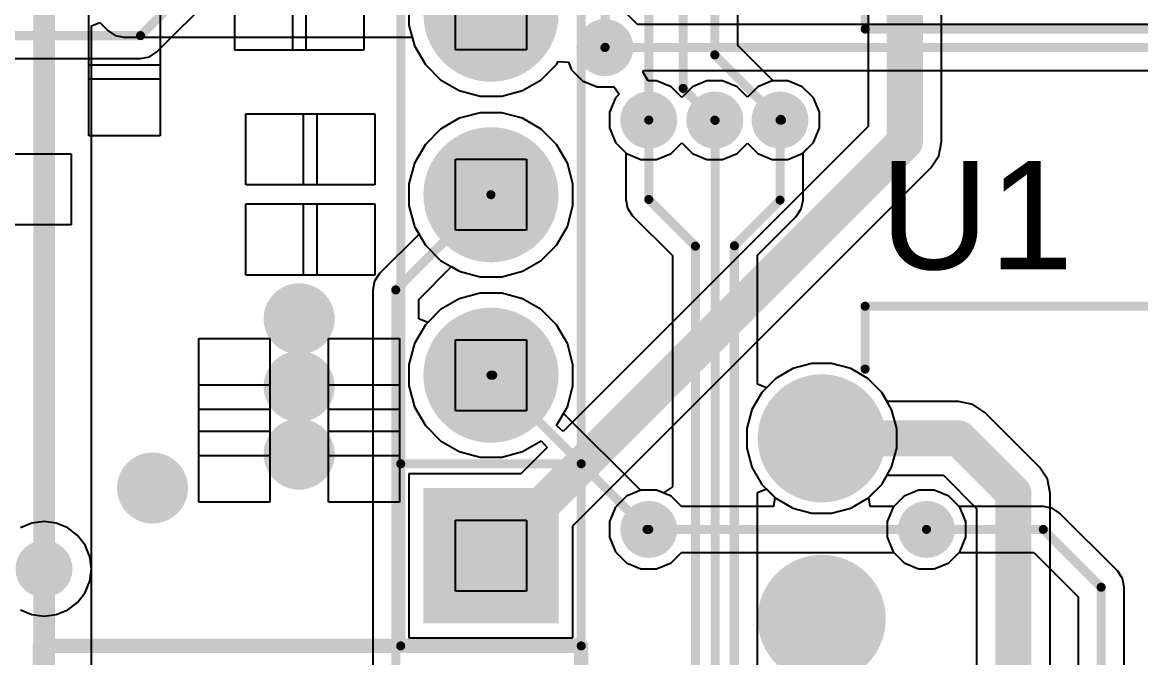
# Model space of a CAD drawing. Header units: millimetres. Extents: x -0.36 to 5.33, y -0.63 to 3.45.
# Drawn here: x 2.898 to 3.518, y 1.53 to 1.882 of the extents above; entities that cross this region are included whole.
import ezdxf

# ---------------------------------------------------------------- set-up
doc = ezdxf.new("R2010")
doc.units = ezdxf.units.MM
doc.header["$MEASUREMENT"] = 0
for name, color, linetype in [('BottomLayer', 5, 'Continuous'), ('BottomSolder', 6, 'Continuous'), ('Mechanical1', 6, 'Continuous'), ('MultiLayer', 9, 'Continuous'), ('PadHoleLayer', 156, 'Continuous'), ('TopLayer', 1, 'Continuous'), ('TopOverlay', 2, 'Continuous'), ('TopSolder', 216, 'Continuous'), ('ViaHoleLayer', 16, 'Continuous')]:
    doc.layers.add(name, color=color, linetype=linetype)
doc.styles.add('Arial', font='', dxfattribs={"height": 0.2})
doc.styles.get('Arial').set_extended_font_data('Arial')

# ---------------------------------------------------------------- blocks, each defined once
blk = doc.blocks.new('6_DIP_2')
at = {"layer": 'BottomLayer'}
h = blk.add_hatch(color=5, dxfattribs=at)
edge = h.paths.add_edge_path()
edge.add_arc((-0.15, 0.1), 0.0315, 0, 360)
h = blk.add_hatch(color=5, dxfattribs=at)
edge = h.paths.add_edge_path()
edge.add_arc((0.15, 0.1), 0.0315, 0, 360)
h = blk.add_hatch(color=5, dxfattribs=at)
edge = h.paths.add_edge_path()
edge.add_arc((-0.15, 0), 0.0315, 0, 360)
h = blk.add_hatch(color=5, dxfattribs=at)
edge = h.paths.add_edge_path()
edge.add_arc((0.15, 0), 0.0315, 0, 360)
blk.add_hatch(color=5, dxfattribs=at).paths.add_polyline_path([(-0.1815, -0.0685), (-0.1185, -0.0685), (-0.1185, -0.1315), (-0.1815, -0.1315)])
h = blk.add_hatch(color=5, dxfattribs=at)
edge = h.paths.add_edge_path()
edge.add_arc((0.15, -0.1), 0.0315, 0, 360)
at = {"layer": 'BottomSolder'}
h = blk.add_hatch(color=6, dxfattribs=at)
edge = h.paths.add_edge_path()
edge.add_arc((-0.15, 0.1), 0.0355, 0, 360)
h = blk.add_hatch(color=6, dxfattribs=at)
edge = h.paths.add_edge_path()
edge.add_arc((0.15, 0.1), 0.0355, 0, 360)
h = blk.add_hatch(color=6, dxfattribs=at)
edge = h.paths.add_edge_path()
edge.add_arc((-0.15, 0), 0.0355, 0, 360)
h = blk.add_hatch(color=6, dxfattribs=at)
edge = h.paths.add_edge_path()
edge.add_arc((0.15, 0), 0.0355, 0, 360)
blk.add_hatch(color=6, dxfattribs=at).paths.add_polyline_path([(-0.1855, -0.0645), (-0.1145, -0.0645), (-0.1145, -0.1355), (-0.1855, -0.1355)])
h = blk.add_hatch(color=6, dxfattribs=at)
edge = h.paths.add_edge_path()
edge.add_arc((0.15, -0.1), 0.0355, 0, 360)
at = {"layer": 'MultiLayer'}
h = blk.add_hatch(color=9, dxfattribs=at)
edge = h.paths.add_edge_path()
edge.add_arc((-0.15, 0.1), 0.0315, 0, 360)
h = blk.add_hatch(color=9, dxfattribs=at)
edge = h.paths.add_edge_path()
edge.add_arc((0.15, 0.1), 0.0315, 0, 360)
h = blk.add_hatch(color=9, dxfattribs=at)
edge = h.paths.add_edge_path()
edge.add_arc((-0.15, 0), 0.0315, 0, 360)
h = blk.add_hatch(color=9, dxfattribs=at)
edge = h.paths.add_edge_path()
edge.add_arc((0.15, 0), 0.0315, 0, 360)
h = blk.add_hatch(color=9, dxfattribs=at)
edge = h.paths.add_edge_path()
edge.add_arc((0.15, -0.1), 0.0315, 0, 360)
at = {"layer": 'PadHoleLayer'}
h = blk.add_hatch(color=156, dxfattribs=at)
edge = h.paths.add_edge_path()
edge.add_arc((-0.15, 0.1), 0.01575, 0, 360)
h = blk.add_hatch(color=156, dxfattribs=at)
edge = h.paths.add_edge_path()
edge.add_arc((0.15, 0.1), 0.01575, 0, 360)
h = blk.add_hatch(color=156, dxfattribs=at)
edge = h.paths.add_edge_path()
edge.add_arc((-0.15, 0), 0.01575, 0, 360)
h = blk.add_hatch(color=156, dxfattribs=at)
edge = h.paths.add_edge_path()
edge.add_arc((0.15, 0), 0.01575, 0, 360)
h = blk.add_hatch(color=156, dxfattribs=at)
edge = h.paths.add_edge_path()
edge.add_arc((-0.15, -0.1), 0.01575, 0, 360)
h = blk.add_hatch(color=156, dxfattribs=at)
edge = h.paths.add_edge_path()
edge.add_arc((0.15, -0.1), 0.01575, 0, 360)
at = {"layer": 'TopLayer'}
h = blk.add_hatch(color=1, dxfattribs=at)
edge = h.paths.add_edge_path()
edge.add_arc((-0.15, 0.1), 0.0315, 0, 360)
h = blk.add_hatch(color=1, dxfattribs=at)
edge = h.paths.add_edge_path()
edge.add_arc((0.15, 0.1), 0.0315, 0, 360)
h = blk.add_hatch(color=1, dxfattribs=at)
edge = h.paths.add_edge_path()
edge.add_arc((-0.15, 0), 0.0315, 0, 360)
h = blk.add_hatch(color=1, dxfattribs=at)
edge = h.paths.add_edge_path()
edge.add_arc((0.15, 0), 0.0315, 0, 360)
blk.add_hatch(color=1, dxfattribs=at).paths.add_polyline_path([(-0.1815, -0.0685), (-0.1185, -0.0685), (-0.1185, -0.1315), (-0.1815, -0.1315)])
h = blk.add_hatch(color=1, dxfattribs=at)
edge = h.paths.add_edge_path()
edge.add_arc((0.15, -0.1), 0.0315, 0, 360)
at = {"layer": 'TopSolder'}
h = blk.add_hatch(color=216, dxfattribs=at)
edge = h.paths.add_edge_path()
edge.add_arc((-0.15, 0.1), 0.0355, 0, 360)
h = blk.add_hatch(color=216, dxfattribs=at)
edge = h.paths.add_edge_path()
edge.add_arc((0.15, 0.1), 0.0355, 0, 360)
h = blk.add_hatch(color=216, dxfattribs=at)
edge = h.paths.add_edge_path()
edge.add_arc((-0.15, 0), 0.0355, 0, 360)
h = blk.add_hatch(color=216, dxfattribs=at)
edge = h.paths.add_edge_path()
edge.add_arc((0.15, 0), 0.0355, 0, 360)
blk.add_hatch(color=216, dxfattribs=at).paths.add_polyline_path([(-0.1855, -0.0645), (-0.1145, -0.0645), (-0.1145, -0.1355), (-0.1855, -0.1355)])
h = blk.add_hatch(color=216, dxfattribs=at)
edge = h.paths.add_edge_path()
edge.add_arc((0.15, -0.1), 0.0355, 0, 360)
at = {"layer": 'TopOverlay', "const_width": 0.005}
for points in [[(0.12598, 0.17323), (-0.12598, 0.17323)], [(-0.12598, 0.17323), (-0.12598, 0.13835)], [(0.12598, 0.17323), (0.12598, 0.13835)], [(-0.12598, -0.13835), (-0.12598, -0.17323)], [(0.12598, -0.13835), (0.12598, -0.17323)], [(0.12598, -0.17323), (-0.12598, -0.17323)]]:
    blk.add_lwpolyline(points, dxfattribs=at)
at = {"layer": 'TopOverlay', "const_width": 0.0025}
for points in [[(-0.12723, 0.17323, 1), (-0.12473, 0.17323, 1)], [(-0.12723, 0.17323, 1), (-0.12473, 0.17323, 1)], [(0.12473, 0.17323, 1), (0.12723, 0.17323, 1)], [(0.12473, 0.17323, 1), (0.12723, 0.17323, 1)], [(-0.12723, 0.13835, 1), (-0.12473, 0.13835, 1)], [(0.12473, 0.13835, 1), (0.12723, 0.13835, 1)], [(-0.12723, -0.13835, 1), (-0.12473, -0.13835, 1)], [(0.12473, -0.13835, 1), (0.12723, -0.13835, 1)], [(-0.12723, -0.17323, 1), (-0.12473, -0.17323, 1)], [(-0.12723, -0.17323, 1), (-0.12473, -0.17323, 1)], [(0.12473, -0.17323, 1), (0.12723, -0.17323, 1)], [(0.12473, -0.17323, 1), (0.12723, -0.17323, 1)]]:
    blk.add_lwpolyline(points, format="xyb", close=True, dxfattribs=at)
blk = doc.blocks.new('6_DIP_3')
at = {"layer": 'BottomLayer'}
h = blk.add_hatch(color=5, dxfattribs=at)
edge = h.paths.add_edge_path()
edge.add_arc((-0.15, 0.1), 0.0315, 0, 360)
h = blk.add_hatch(color=5, dxfattribs=at)
edge = h.paths.add_edge_path()
edge.add_arc((0.15, 0.1), 0.0315, 0, 360)
h = blk.add_hatch(color=5, dxfattribs=at)
edge = h.paths.add_edge_path()
edge.add_arc((-0.15, 0), 0.0315, 0, 360)
h = blk.add_hatch(color=5, dxfattribs=at)
edge = h.paths.add_edge_path()
edge.add_arc((0.15, 0), 0.0315, 0, 360)
blk.add_hatch(color=5, dxfattribs=at).paths.add_polyline_path([(-0.1815, -0.0685), (-0.1185, -0.0685), (-0.1185, -0.1315), (-0.1815, -0.1315)])
h = blk.add_hatch(color=5, dxfattribs=at)
edge = h.paths.add_edge_path()
edge.add_arc((0.15, -0.1), 0.0315, 0, 360)
at = {"layer": 'BottomSolder'}
h = blk.add_hatch(color=6, dxfattribs=at)
edge = h.paths.add_edge_path()
edge.add_arc((-0.15, 0.1), 0.0355, 0, 360)
h = blk.add_hatch(color=6, dxfattribs=at)
edge = h.paths.add_edge_path()
edge.add_arc((0.15, 0.1), 0.0355, 0, 360)
h = blk.add_hatch(color=6, dxfattribs=at)
edge = h.paths.add_edge_path()
edge.add_arc((-0.15, 0), 0.0355, 0, 360)
h = blk.add_hatch(color=6, dxfattribs=at)
edge = h.paths.add_edge_path()
edge.add_arc((0.15, 0), 0.0355, 0, 360)
blk.add_hatch(color=6, dxfattribs=at).paths.add_polyline_path([(-0.1855, -0.0645), (-0.1145, -0.0645), (-0.1145, -0.1355), (-0.1855, -0.1355)])
h = blk.add_hatch(color=6, dxfattribs=at)
edge = h.paths.add_edge_path()
edge.add_arc((0.15, -0.1), 0.0355, 0, 360)
at = {"layer": 'MultiLayer'}
h = blk.add_hatch(color=9, dxfattribs=at)
edge = h.paths.add_edge_path()
edge.add_arc((-0.15, 0.1), 0.0315, 0, 360)
h = blk.add_hatch(color=9, dxfattribs=at)
edge = h.paths.add_edge_path()
edge.add_arc((0.15, 0.1), 0.0315, 0, 360)
h = blk.add_hatch(color=9, dxfattribs=at)
edge = h.paths.add_edge_path()
edge.add_arc((-0.15, 0), 0.0315, 0, 360)
h = blk.add_hatch(color=9, dxfattribs=at)
edge = h.paths.add_edge_path()
edge.add_arc((0.15, 0), 0.0315, 0, 360)
h = blk.add_hatch(color=9, dxfattribs=at)
edge = h.paths.add_edge_path()
edge.add_arc((0.15, -0.1), 0.0315, 0, 360)
at = {"layer": 'PadHoleLayer'}
h = blk.add_hatch(color=156, dxfattribs=at)
edge = h.paths.add_edge_path()
edge.add_arc((-0.15, 0.1), 0.01575, 0, 360)
h = blk.add_hatch(color=156, dxfattribs=at)
edge = h.paths.add_edge_path()
edge.add_arc((0.15, 0.1), 0.01575, 0, 360)
h = blk.add_hatch(color=156, dxfattribs=at)
edge = h.paths.add_edge_path()
edge.add_arc((-0.15, 0), 0.01575, 0, 360)
h = blk.add_hatch(color=156, dxfattribs=at)
edge = h.paths.add_edge_path()
edge.add_arc((0.15, 0), 0.01575, 0, 360)
h = blk.add_hatch(color=156, dxfattribs=at)
edge = h.paths.add_edge_path()
edge.add_arc((-0.15, -0.1), 0.01575, 0, 360)
h = blk.add_hatch(color=156, dxfattribs=at)
edge = h.paths.add_edge_path()
edge.add_arc((0.15, -0.1), 0.01575, 0, 360)
at = {"layer": 'TopLayer'}
h = blk.add_hatch(color=1, dxfattribs=at)
edge = h.paths.add_edge_path()
edge.add_arc((-0.15, 0.1), 0.0315, 0, 360)
h = blk.add_hatch(color=1, dxfattribs=at)
edge = h.paths.add_edge_path()
edge.add_arc((0.15, 0.1), 0.0315, 0, 360)
h = blk.add_hatch(color=1, dxfattribs=at)
edge = h.paths.add_edge_path()
edge.add_arc((-0.15, 0), 0.0315, 0, 360)
h = blk.add_hatch(color=1, dxfattribs=at)
edge = h.paths.add_edge_path()
edge.add_arc((0.15, 0), 0.0315, 0, 360)
blk.add_hatch(color=1, dxfattribs=at).paths.add_polyline_path([(-0.1815, -0.0685), (-0.1185, -0.0685), (-0.1185, -0.1315), (-0.1815, -0.1315)])
h = blk.add_hatch(color=1, dxfattribs=at)
edge = h.paths.add_edge_path()
edge.add_arc((0.15, -0.1), 0.0315, 0, 360)
at = {"layer": 'TopSolder'}
h = blk.add_hatch(color=216, dxfattribs=at)
edge = h.paths.add_edge_path()
edge.add_arc((-0.15, 0.1), 0.0355, 0, 360)
h = blk.add_hatch(color=216, dxfattribs=at)
edge = h.paths.add_edge_path()
edge.add_arc((0.15, 0.1), 0.0355, 0, 360)
h = blk.add_hatch(color=216, dxfattribs=at)
edge = h.paths.add_edge_path()
edge.add_arc((-0.15, 0), 0.0355, 0, 360)
h = blk.add_hatch(color=216, dxfattribs=at)
edge = h.paths.add_edge_path()
edge.add_arc((0.15, 0), 0.0355, 0, 360)
blk.add_hatch(color=216, dxfattribs=at).paths.add_polyline_path([(-0.1855, -0.0645), (-0.1145, -0.0645), (-0.1145, -0.1355), (-0.1855, -0.1355)])
h = blk.add_hatch(color=216, dxfattribs=at)
edge = h.paths.add_edge_path()
edge.add_arc((0.15, -0.1), 0.0355, 0, 360)
at = {"layer": 'TopOverlay', "const_width": 0.005}
for points in [[(-0.12598, 0.17323), (-0.12598, 0.13835)], [(0.12598, 0.17323), (-0.12598, 0.17323)], [(0.12598, 0.17323), (0.12598, 0.13835)], [(-0.12598, -0.13835), (-0.12598, -0.17323)], [(0.12598, -0.13835), (0.12598, -0.17323)], [(0.12598, -0.17323), (-0.12598, -0.17323)]]:
    blk.add_lwpolyline(points, dxfattribs=at)
at = {"layer": 'TopOverlay', "const_width": 0.0025}
for points in [[(-0.12723, 0.17323, 1), (-0.12473, 0.17323, 1)], [(-0.12723, 0.17323, 1), (-0.12473, 0.17323, 1)], [(0.12473, 0.17323, 1), (0.12723, 0.17323, 1)], [(0.12473, 0.17323, 1), (0.12723, 0.17323, 1)], [(-0.12723, 0.13835, 1), (-0.12473, 0.13835, 1)], [(0.12473, 0.13835, 1), (0.12723, 0.13835, 1)], [(-0.12723, -0.13835, 1), (-0.12473, -0.13835, 1)], [(0.12473, -0.13835, 1), (0.12723, -0.13835, 1)], [(-0.12723, -0.17323, 1), (-0.12473, -0.17323, 1)], [(-0.12723, -0.17323, 1), (-0.12473, -0.17323, 1)], [(0.12473, -0.17323, 1), (0.12723, -0.17323, 1)], [(0.12473, -0.17323, 1), (0.12723, -0.17323, 1)]]:
    blk.add_lwpolyline(points, format="xyb", close=True, dxfattribs=at)
blk = doc.blocks.new('HDR_1_8_TH______13')
at = {"layer": 'BottomLayer'}
blk.add_hatch(color=5, dxfattribs=at).paths.add_polyline_path([(-0.38543, 0.03543), (-0.31457, 0.03543), (-0.31457, -0.03543), (-0.38543, -0.03543)])
h = blk.add_hatch(color=5, dxfattribs=at)
edge = h.paths.add_edge_path()
edge.add_arc((-0.25, 0), 0.03543, 0, 360)
h = blk.add_hatch(color=5, dxfattribs=at)
edge = h.paths.add_edge_path()
edge.add_arc((-0.15, 0), 0.03543, 0, 360)
h = blk.add_hatch(color=5, dxfattribs=at)
edge = h.paths.add_edge_path()
edge.add_arc((-0.05, 0), 0.03543, 0, 360)
at = {"layer": 'BottomSolder'}
blk.add_hatch(color=6, dxfattribs=at).paths.add_polyline_path([(-0.38743, 0.03743), (-0.31257, 0.03743), (-0.31257, -0.03743), (-0.38743, -0.03743)])
h = blk.add_hatch(color=6, dxfattribs=at)
edge = h.paths.add_edge_path()
edge.add_arc((-0.25, 0), 0.03743, 0, 360)
h = blk.add_hatch(color=6, dxfattribs=at)
edge = h.paths.add_edge_path()
edge.add_arc((-0.15, 0), 0.03743, 0, 360)
h = blk.add_hatch(color=6, dxfattribs=at)
edge = h.paths.add_edge_path()
edge.add_arc((-0.05, 0), 0.03743, 0, 360)
at = {"layer": 'MultiLayer'}
blk.add_hatch(color=9, dxfattribs=at).paths.add_polyline_path([(-0.38543, 0.03543), (-0.31457, 0.03543), (-0.31457, -0.03543), (-0.38543, -0.03543)])
h = blk.add_hatch(color=9, dxfattribs=at)
edge = h.paths.add_edge_path()
edge.add_arc((-0.25, 0), 0.03543, 0, 360)
h = blk.add_hatch(color=9, dxfattribs=at)
edge = h.paths.add_edge_path()
edge.add_arc((-0.15, 0), 0.03543, 0, 360)
h = blk.add_hatch(color=9, dxfattribs=at)
edge = h.paths.add_edge_path()
edge.add_arc((-0.05, 0), 0.03543, 0, 360)
at = {"layer": 'PadHoleLayer'}
h = blk.add_hatch(color=156, dxfattribs=at)
edge = h.paths.add_edge_path()
edge.add_arc((-0.35, 0), 0.01969, 0, 360)
h = blk.add_hatch(color=156, dxfattribs=at)
edge = h.paths.add_edge_path()
edge.add_arc((-0.25, 0), 0.01969, 0, 360)
h = blk.add_hatch(color=156, dxfattribs=at)
edge = h.paths.add_edge_path()
edge.add_arc((-0.15, 0), 0.01969, 0, 360)
h = blk.add_hatch(color=156, dxfattribs=at)
edge = h.paths.add_edge_path()
edge.add_arc((-0.05, 0), 0.01969, 0, 360)
at = {"layer": 'TopLayer'}
blk.add_hatch(color=1, dxfattribs=at).paths.add_polyline_path([(-0.38543, 0.03543), (-0.31457, 0.03543), (-0.31457, -0.03543), (-0.38543, -0.03543)])
h = blk.add_hatch(color=1, dxfattribs=at)
edge = h.paths.add_edge_path()
edge.add_arc((-0.25, 0), 0.03543, 0, 360)
h = blk.add_hatch(color=1, dxfattribs=at)
edge = h.paths.add_edge_path()
edge.add_arc((-0.15, 0), 0.03543, 0, 360)
h = blk.add_hatch(color=1, dxfattribs=at)
edge = h.paths.add_edge_path()
edge.add_arc((-0.05, 0), 0.03543, 0, 360)
at = {"layer": 'TopSolder'}
blk.add_hatch(color=216, dxfattribs=at).paths.add_polyline_path([(-0.38743, 0.03743), (-0.31257, 0.03743), (-0.31257, -0.03743), (-0.38743, -0.03743)])
h = blk.add_hatch(color=216, dxfattribs=at)
edge = h.paths.add_edge_path()
edge.add_arc((-0.25, 0), 0.03743, 0, 360)
h = blk.add_hatch(color=216, dxfattribs=at)
edge = h.paths.add_edge_path()
edge.add_arc((-0.15, 0), 0.03743, 0, 360)
h = blk.add_hatch(color=216, dxfattribs=at)
edge = h.paths.add_edge_path()
edge.add_arc((-0.05, 0), 0.03743, 0, 360)
at = {"layer": 'TopOverlay', "const_width": 0.005}
for points in [[(-0.4, 0.05), (0.4, 0.05)], [(-0.4, 0.05), (-0.4, -0.05)], [(-0.29907, 0.05), (-0.29907, -0.05)], [(-0.4, -0.05), (0.4, -0.05)]]:
    blk.add_lwpolyline(points, dxfattribs=at)
at = {"layer": 'TopOverlay', "const_width": 0.0025}
for points in [[(-0.40125, 0.05, 1), (-0.39875, 0.05, 1)], [(-0.40125, 0.05, 1), (-0.39875, 0.05, 1)], [(-0.30032, 0.05, 1), (-0.29782, 0.05, 1)], [(-0.40125, -0.05, 1), (-0.39875, -0.05, 1)], [(-0.40125, -0.05, 1), (-0.39875, -0.05, 1)], [(-0.30032, -0.05, 1), (-0.29782, -0.05, 1)]]:
    blk.add_lwpolyline(points, format="xyb", close=True, dxfattribs=at)
blk = doc.blocks.new('HDR1X3__14')
at = {"layer": 'BottomLayer'}
blk.add_hatch(color=5, dxfattribs=at).paths.add_polyline_path([(-0.02953, 0.02953), (0.02953, 0.02953), (0.02953, -0.02953), (-0.02953, -0.02953)])
h = blk.add_hatch(color=5, dxfattribs=at)
edge = h.paths.add_edge_path()
edge.add_arc((0.1, 0), 0.02953, 0, 360)
h = blk.add_hatch(color=5, dxfattribs=at)
edge = h.paths.add_edge_path()
edge.add_arc((0.2, 0), 0.02953, 0, 360)
at = {"layer": 'BottomSolder'}
blk.add_hatch(color=6, dxfattribs=at).paths.add_polyline_path([(-0.03353, 0.03353), (0.03353, 0.03353), (0.03353, -0.03353), (-0.03353, -0.03353)])
h = blk.add_hatch(color=6, dxfattribs=at)
edge = h.paths.add_edge_path()
edge.add_arc((0.1, 0), 0.03353, 0, 360)
h = blk.add_hatch(color=6, dxfattribs=at)
edge = h.paths.add_edge_path()
edge.add_arc((0.2, 0), 0.03353, 0, 360)
at = {"layer": 'MultiLayer'}
blk.add_hatch(color=9, dxfattribs=at).paths.add_polyline_path([(-0.02953, 0.02953), (0.02953, 0.02953), (0.02953, -0.02953), (-0.02953, -0.02953)])
h = blk.add_hatch(color=9, dxfattribs=at)
edge = h.paths.add_edge_path()
edge.add_arc((0.1, 0), 0.02953, 0, 360)
h = blk.add_hatch(color=9, dxfattribs=at)
edge = h.paths.add_edge_path()
edge.add_arc((0.2, 0), 0.02953, 0, 360)
at = {"layer": 'PadHoleLayer'}
h = blk.add_hatch(color=156, dxfattribs=at)
edge = h.paths.add_edge_path()
edge.add_arc((0, 0), 0.01772, 0, 360)
h = blk.add_hatch(color=156, dxfattribs=at)
edge = h.paths.add_edge_path()
edge.add_arc((0.1, 0), 0.01772, 0, 360)
h = blk.add_hatch(color=156, dxfattribs=at)
edge = h.paths.add_edge_path()
edge.add_arc((0.2, 0), 0.01772, 0, 360)
at = {"layer": 'TopLayer'}
blk.add_hatch(color=1, dxfattribs=at).paths.add_polyline_path([(-0.02953, 0.02953), (0.02953, 0.02953), (0.02953, -0.02953), (-0.02953, -0.02953)])
h = blk.add_hatch(color=1, dxfattribs=at)
edge = h.paths.add_edge_path()
edge.add_arc((0.1, 0), 0.02953, 0, 360)
h = blk.add_hatch(color=1, dxfattribs=at)
edge = h.paths.add_edge_path()
edge.add_arc((0.2, 0), 0.02953, 0, 360)
at = {"layer": 'TopSolder'}
blk.add_hatch(color=216, dxfattribs=at).paths.add_polyline_path([(-0.03353, 0.03353), (0.03353, 0.03353), (0.03353, -0.03353), (-0.03353, -0.03353)])
h = blk.add_hatch(color=216, dxfattribs=at)
edge = h.paths.add_edge_path()
edge.add_arc((0.1, 0), 0.03353, 0, 360)
h = blk.add_hatch(color=216, dxfattribs=at)
edge = h.paths.add_edge_path()
edge.add_arc((0.2, 0), 0.03353, 0, 360)
at = {"layer": 'TopOverlay', "const_width": 0.00787}
for points in [[(-0.05, -0.05), (-0.05, 0.05)], [(-0.05, 0.05), (0.25, 0.05)], [(0.25, -0.05), (0.25, 0.05)], [(-0.05, -0.05), (0.25, -0.05)]]:
    blk.add_lwpolyline(points, dxfattribs=at)
at = {"layer": 'TopOverlay', "const_width": 0.00394}
for points in [[(-0.05197, 0.05, 1), (-0.04803, 0.05, 1)], [(-0.05197, 0.05, 1), (-0.04803, 0.05, 1)], [(0.24803, 0.05, 1), (0.25197, 0.05, 1)], [(0.24803, 0.05, 1), (0.25197, 0.05, 1)], [(-0.05197, -0.05, 1), (-0.04803, -0.05, 1)], [(-0.05197, -0.05, 1), (-0.04803, -0.05, 1)], [(0.24803, -0.05, 1), (0.25197, -0.05, 1)], [(0.24803, -0.05, 1), (0.25197, -0.05, 1)]]:
    blk.add_lwpolyline(points, format="xyb", close=True, dxfattribs=at)

msp = doc.modelspace()

# ---------------------------------------------------------------- hatches: boundary and pattern name
at = {"layer": 'BottomLayer'}
h = msp.add_hatch(color=5, dxfattribs=at)
edge = h.paths.add_edge_path()
edge.add_arc((3.22085, 1.868), 0.01181, 0, 360)
h = msp.add_hatch(color=5, dxfattribs=at)
edge = h.paths.add_edge_path()
edge.add_arc((3.24516, 1.82784), 0.01181, 0, 360)
h = msp.add_hatch(color=5, dxfattribs=at)
edge = h.paths.add_edge_path()
edge.add_arc((3.28173, 1.82784), 0.01181, 0, 360)
h = msp.add_hatch(color=5, dxfattribs=at)
edge = h.paths.add_edge_path()
edge.add_arc((3.31786, 1.82784), 0.01181, 0, 360)
h = msp.add_hatch(color=5, dxfattribs=at)
edge = h.paths.add_edge_path()
edge.add_arc((3.24516, 1.60106), 0.01181, 0, 360)
h = msp.add_hatch(color=5, dxfattribs=at)
edge = h.paths.add_edge_path()
edge.add_arc((3.399, 1.60106), 0.01181, 0, 360)
h = msp.add_hatch(color=5, dxfattribs=at)
edge = h.paths.add_edge_path()
edge.add_arc((2.91016, 1.57915), 0.01181, 0, 360)
at = {"layer": 'BottomSolder'}
h = msp.add_hatch(color=6, dxfattribs=at)
edge = h.paths.add_edge_path()
edge.add_arc((3.22085, 1.868), 0.01581, 0, 360)
h = msp.add_hatch(color=6, dxfattribs=at)
edge = h.paths.add_edge_path()
edge.add_arc((3.24516, 1.82784), 0.01581, 0, 360)
h = msp.add_hatch(color=6, dxfattribs=at)
edge = h.paths.add_edge_path()
edge.add_arc((3.28173, 1.82784), 0.01581, 0, 360)
h = msp.add_hatch(color=6, dxfattribs=at)
edge = h.paths.add_edge_path()
edge.add_arc((3.31786, 1.82784), 0.01581, 0, 360)
h = msp.add_hatch(color=6, dxfattribs=at)
edge = h.paths.add_edge_path()
edge.add_arc((3.24516, 1.60106), 0.01581, 0, 360)
h = msp.add_hatch(color=6, dxfattribs=at)
edge = h.paths.add_edge_path()
edge.add_arc((3.399, 1.60106), 0.01581, 0, 360)
h = msp.add_hatch(color=6, dxfattribs=at)
edge = h.paths.add_edge_path()
edge.add_arc((2.91016, 1.57915), 0.01581, 0, 360)
at = {"layer": 'TopLayer'}
h = msp.add_hatch(color=1, dxfattribs=at)
edge = h.paths.add_edge_path()
edge.add_arc((3.22085, 1.868), 0.01181, 0, 360)
h = msp.add_hatch(color=1, dxfattribs=at)
edge = h.paths.add_edge_path()
edge.add_arc((3.24516, 1.82784), 0.01181, 0, 360)
h = msp.add_hatch(color=1, dxfattribs=at)
edge = h.paths.add_edge_path()
edge.add_arc((3.28173, 1.82784), 0.01181, 0, 360)
h = msp.add_hatch(color=1, dxfattribs=at)
edge = h.paths.add_edge_path()
edge.add_arc((3.31786, 1.82784), 0.01181, 0, 360)
h = msp.add_hatch(color=1, dxfattribs=at)
edge = h.paths.add_edge_path()
edge.add_arc((3.24516, 1.60106), 0.01181, 0, 360)
h = msp.add_hatch(color=1, dxfattribs=at)
edge = h.paths.add_edge_path()
edge.add_arc((3.399, 1.60106), 0.01181, 0, 360)
h = msp.add_hatch(color=1, dxfattribs=at)
edge = h.paths.add_edge_path()
edge.add_arc((2.91016, 1.57915), 0.01181, 0, 360)
at = {"layer": 'TopSolder'}
h = msp.add_hatch(color=216, dxfattribs=at)
edge = h.paths.add_edge_path()
edge.add_arc((3.22085, 1.868), 0.01581, 0, 360)
h = msp.add_hatch(color=216, dxfattribs=at)
edge = h.paths.add_edge_path()
edge.add_arc((3.24516, 1.82784), 0.01581, 0, 360)
h = msp.add_hatch(color=216, dxfattribs=at)
edge = h.paths.add_edge_path()
edge.add_arc((3.28173, 1.82784), 0.01581, 0, 360)
h = msp.add_hatch(color=216, dxfattribs=at)
edge = h.paths.add_edge_path()
edge.add_arc((3.31786, 1.82784), 0.01581, 0, 360)
h = msp.add_hatch(color=216, dxfattribs=at)
edge = h.paths.add_edge_path()
edge.add_arc((3.24516, 1.60106), 0.01581, 0, 360)
h = msp.add_hatch(color=216, dxfattribs=at)
edge = h.paths.add_edge_path()
edge.add_arc((3.399, 1.60106), 0.01581, 0, 360)
h = msp.add_hatch(color=216, dxfattribs=at)
edge = h.paths.add_edge_path()
edge.add_arc((2.91016, 1.57915), 0.01581, 0, 360)
at = {"layer": 'ViaHoleLayer'}
h = msp.add_hatch(color=16, dxfattribs=at)
edge = h.paths.add_edge_path()
edge.add_arc((3.22085, 1.868), 0.00591, 0, 360)
h = msp.add_hatch(color=16, dxfattribs=at)
edge = h.paths.add_edge_path()
edge.add_arc((3.24516, 1.82784), 0.00591, 0, 360)
h = msp.add_hatch(color=16, dxfattribs=at)
edge = h.paths.add_edge_path()
edge.add_arc((3.28173, 1.82784), 0.00591, 0, 360)
h = msp.add_hatch(color=16, dxfattribs=at)
edge = h.paths.add_edge_path()
edge.add_arc((3.31786, 1.82784), 0.00591, 0, 360)
h = msp.add_hatch(color=16, dxfattribs=at)
edge = h.paths.add_edge_path()
edge.add_arc((3.24516, 1.60106), 0.00591, 0, 360)
h = msp.add_hatch(color=16, dxfattribs=at)
edge = h.paths.add_edge_path()
edge.add_arc((3.399, 1.60106), 0.00591, 0, 360)
h = msp.add_hatch(color=16, dxfattribs=at)
edge = h.paths.add_edge_path()
edge.add_arc((2.91016, 1.57915), 0.00591, 0, 360)

# ---------------------------------------------------------------- linework, layer by layer
at = {"layer": 'BottomLayer'}
for p, q in [((2.97263, 1.8656), (3.03077, 1.92375)), ((3.11231, 1.89247), (3.11231, 1.88051)), ((3.23895, 1.88074), (3.2332, 1.88649)), ((3.11231, 1.88051), (3.11541, 1.86895)), ((3.655, 1.88074), (3.23895, 1.88074)), ((2.96849, 1.86284), (2.97263, 1.8656)), ((3.11541, 1.86895), (3.12139, 1.85859)), ((2.70005, 1.86187), (2.96361, 1.86187)), ((2.96361, 1.86187), (2.96849, 1.86284)), ((3.12139, 1.85859), (3.12985, 1.85013)), ((3.18564, 1.85013), (3.1941, 1.85859)), ((3.1941, 1.85859), (3.19504, 1.86023)), ((3.19504, 1.86023), (3.20061, 1.85987)), ((3.20061, 1.85987), (3.20236, 1.85565)), ((3.20236, 1.85565), (3.20849, 1.84951)), ((3.24188, 1.85465), (3.24221, 1.85526)), ((3.24488, 1.84965), (3.24188, 1.85465)), ((3.24221, 1.85526), (3.64972, 1.85526)), ((3.12985, 1.85013), (3.14021, 1.84415)), ((3.17528, 1.84415), (3.18564, 1.85013)), ((3.20849, 1.84951), (3.21651, 1.84619)), ((3.21651, 1.84619), (3.22519, 1.84619)), ((3.22519, 1.84619), (3.22588, 1.84648)), ((3.22588, 1.84648), (3.22871, 1.84224)), ((3.2495, 1.84965), (3.24488, 1.84965)), ((3.25751, 1.84633), (3.2495, 1.84965)), ((3.26344, 1.8404), (3.25751, 1.84633)), ((3.26937, 1.84633), (3.26344, 1.8404)), ((3.27739, 1.84965), (3.26937, 1.84633)), ((3.28607, 1.84965), (3.27739, 1.84965)), ((3.29408, 1.84633), (3.28607, 1.84965)), ((3.2998, 1.84062), (3.29408, 1.84633)), ((3.30551, 1.84633), (3.2998, 1.84062)), ((3.31352, 1.84965), (3.30551, 1.84633)), ((3.3222, 1.84965), (3.31352, 1.84965)), ((3.33022, 1.84633), (3.3222, 1.84965)), ((3.33635, 1.8402), (3.33022, 1.84633)), ((3.14021, 1.84415), (3.15176, 1.84106)), ((3.15176, 1.84106), (3.16372, 1.84106)), ((3.16372, 1.84106), (3.17528, 1.84415)), ((3.22667, 1.8402), (3.22335, 1.83218)), ((3.22871, 1.84224), (3.22667, 1.8402)), ((3.33967, 1.83218), (3.33635, 1.8402)), ((3.14021, 1.82883), (3.12985, 1.82285)), ((3.15176, 1.83192), (3.14021, 1.82883)), ((3.16372, 1.83192), (3.15176, 1.83192)), ((3.17528, 1.82883), (3.16372, 1.83192)), ((3.18564, 1.82285), (3.17528, 1.82883)), ((3.22335, 1.83218), (3.22335, 1.8235)), ((3.33967, 1.8235), (3.33967, 1.83218)), ((3.12985, 1.82285), (3.12139, 1.81439)), ((3.1941, 1.81439), (3.18564, 1.82285)), ((3.22335, 1.8235), (3.22667, 1.81549)), ((3.33635, 1.81549), (3.33967, 1.8235)), ((3.22667, 1.81549), (3.23241, 1.80974)), ((3.33061, 1.80974), (3.33635, 1.81549)), ((3.12139, 1.81439), (3.11541, 1.80403)), ((3.20008, 1.80403), (3.1941, 1.81439)), ((3.23241, 1.80974), (3.23241, 1.78384)), ((3.33061, 1.78351), (3.33061, 1.80974)), ((3.11541, 1.80403), (3.11231, 1.79247)), ((3.20318, 1.79247), (3.20008, 1.80403)), ((3.11231, 1.79247), (3.11231, 1.78051)), ((3.20318, 1.78051), (3.20318, 1.79247)), ((3.11231, 1.78051), (3.11541, 1.76895)), ((3.20008, 1.76895), (3.20318, 1.78051)), ((3.23241, 1.78384), (3.23338, 1.77897)), ((3.23338, 1.77897), (3.23615, 1.77483)), ((3.32687, 1.7745), (3.32964, 1.77864)), ((3.32964, 1.77864), (3.33061, 1.78351)), ((3.23615, 1.77483), (3.25826, 1.75272)), ((3.3053, 1.75293), (3.32687, 1.7745)), ((3.11541, 1.76895), (3.11789, 1.76466)), ((3.1941, 1.75859), (3.20008, 1.76895)), ((3.11789, 1.76466), (3.09599, 1.74276)), ((3.18564, 1.75013), (3.1941, 1.75859)), ((3.17528, 1.74415), (3.18564, 1.75013)), ((3.25826, 1.75272), (3.25826, 1.62465)), ((3.3053, 1.68156), (3.3053, 1.75293)), ((3.09599, 1.74276), (3.09323, 1.73863)), ((3.11774, 1.72847), (3.13591, 1.74663)), ((3.13591, 1.74663), (3.14021, 1.74415)), ((3.14021, 1.74415), (3.15176, 1.74106)), ((3.15176, 1.74106), (3.16372, 1.74106)), ((3.16372, 1.74106), (3.17528, 1.74415)), ((3.09323, 1.73863), (3.09226, 1.73375)), ((3.09226, 1.73375), (3.09226, 1.51495)), ((3.11774, 1.71767), (3.11774, 1.72847)), ((3.14021, 1.72883), (3.12985, 1.72285)), ((3.15176, 1.73192), (3.14021, 1.72883)), ((3.16372, 1.73192), (3.15176, 1.73192)), ((3.17528, 1.72883), (3.16372, 1.73192)), ((3.18564, 1.72285), (3.17528, 1.72883)), ((3.12985, 1.72285), (3.12274, 1.71574)), ((3.1941, 1.71439), (3.18564, 1.72285)), ((3.12274, 1.71574), (3.11774, 1.71767)), ((3.20008, 1.70403), (3.1941, 1.71439)), ((3.20318, 1.69247), (3.20008, 1.70403)), ((3.20318, 1.68051), (3.20318, 1.69247)), ((3.33553, 1.69299), (3.32498, 1.69016)), ((3.34646, 1.69299), (3.33553, 1.69299)), ((3.35701, 1.69016), (3.34646, 1.69299)), ((3.32498, 1.69016), (3.31551, 1.6847)), ((3.36647, 1.6847), (3.35701, 1.69016)), ((3.20008, 1.66895), (3.20318, 1.68051)), ((3.3103, 1.67948), (3.3053, 1.68156)), ((3.31551, 1.6847), (3.3103, 1.67948)), ((3.3742, 1.67697), (3.36647, 1.6847)), ((3.37966, 1.66751), (3.3742, 1.67697)), ((3.19796, 1.66529), (3.20008, 1.66895)), ((3.38249, 1.65695), (3.37966, 1.66751)), ((3.24051, 1.62274), (3.19796, 1.66529)), ((3.38249, 1.64603), (3.38249, 1.65695)), ((3.37966, 1.63547), (3.38249, 1.64603)), ((3.3742, 1.62601), (3.37966, 1.63547)), ((3.25826, 1.62465), (3.25325, 1.62131)), ((3.3053, 1.62142), (3.3103, 1.6235)), ((3.3103, 1.6235), (3.31551, 1.61828)), ((3.36647, 1.61828), (3.3742, 1.62601)), ((3.24082, 1.62287), (3.24051, 1.62274)), ((3.2495, 1.62287), (3.24082, 1.62287)), ((3.25325, 1.62131), (3.2495, 1.62287)), ((3.3053, 1.48156), (3.3053, 1.62142)), ((3.31551, 1.61828), (3.32498, 1.61282)), ((3.35701, 1.61282), (3.36647, 1.61828)), ((3.38665, 1.61955), (3.38051, 1.61341)), ((3.39466, 1.62287), (3.38665, 1.61955)), ((3.40334, 1.62287), (3.39466, 1.62287)), ((3.41135, 1.61955), (3.40334, 1.62287)), ((3.4171, 1.6138), (3.41135, 1.61955)), ((3.32498, 1.61282), (3.33553, 1.60999)), ((3.34646, 1.60999), (3.35701, 1.61282)), ((3.38051, 1.61341), (3.37719, 1.6054)), ((3.4637, 1.6138), (3.4171, 1.6138)), ((3.46858, 1.61283), (3.4637, 1.6138)), ((3.47271, 1.61007), (3.46858, 1.61283)), ((2.90337, 1.60448), (2.89705, 1.60186)), ((2.91016, 1.60537), (2.90337, 1.60448)), ((2.91694, 1.60448), (2.91016, 1.60537)), ((2.92327, 1.60186), (2.91694, 1.60448)), ((3.33553, 1.60999), (3.34646, 1.60999)), ((3.37719, 1.6054), (3.37719, 1.59672)), ((3.50475, 1.57802), (3.47271, 1.61007)), ((2.9287, 1.59769), (2.92327, 1.60186)), ((2.93287, 1.59226), (2.9287, 1.59769)), ((2.93549, 1.58594), (2.93287, 1.59226)), ((3.37719, 1.59672), (3.38051, 1.5887)), ((2.93638, 1.57915), (2.93549, 1.58594)), ((3.38051, 1.5887), (3.38665, 1.58257)), ((3.41135, 1.58257), (3.4171, 1.58831)), ((3.4171, 1.58831), (3.45842, 1.58831)), ((3.45842, 1.58831), (3.483, 1.56373)), ((3.38665, 1.58257), (3.39466, 1.57925)), ((3.40334, 1.57925), (3.41135, 1.58257)), ((2.93638, 1.52602), (2.93638, 1.57915)), ((3.39466, 1.57925), (3.40334, 1.57925)), ((3.50752, 1.57389), (3.50475, 1.57802)), ((3.50849, 1.56901), (3.50752, 1.57389)), ((3.50849, 1.30036), (3.50849, 1.56901)), ((3.483, 1.56373), (3.483, 1.30036))]:
    msp.add_line(p, q, dxfattribs=at)
for points, const_width in [([(2.96361, 1.87461), (3.02549, 1.93649)], 0.005), ([(2.18039, 1.87461), (2.96361, 1.87461)], 0.005), ([(3.22085, 1.868), (3.655, 1.868)], 0.005), ([(3.24516, 1.78384), (3.24516, 1.82784)], 0.005), ([(3.28173, 1.82784), (3.28192, 1.82765)], 0.005), ([(3.28192, 1.25356), (3.28192, 1.82765)], 0.005), ([(3.31786, 1.78351), (3.31786, 1.82784)], 0.005), ([(3.105, 1.73375), (3.15774, 1.78649)], 0.005), ([(3.24516, 1.78384), (3.271, 1.758)], 0.005), ([(3.29256, 1.75821), (3.31786, 1.78351)], 0.005), ([(3.271, 1.27), (3.271, 1.758)], 0.005), ([(3.29256, 1.23964), (3.29256, 1.75821)], 0.005), ([(3.105, 1.35007), (3.105, 1.73375)], 0.005), ([(3.15774, 1.68649), (3.15873, 1.68649)], 0.005), ([(3.15873, 1.68649), (3.24417, 1.60106)], 0.005), ([(3.24417, 1.60106), (3.24516, 1.60106)], 0.005), ([(3.399, 1.60106), (3.4637, 1.60106)], 0.005), ([(3.4637, 1.60106), (3.49574, 1.56901)], 0.005), ([(2.91016, 1.32369), (2.91016, 1.57915)], 0.012), ([(3.49574, 1.28226), (3.49574, 1.56901)], 0.005)]:
    msp.add_lwpolyline(points, dxfattribs=dict(at, const_width=const_width))
for points, const_width in [([(2.96236, 1.87461, 1), (2.96486, 1.87461, 1)], 0.0025), ([(2.96236, 1.87461, 1), (2.96486, 1.87461, 1)], 0.0025), ([(3.2196, 1.868, 1), (3.2221, 1.868, 1)], 0.0025), ([(3.24391, 1.82784, 1), (3.24641, 1.82784, 1)], 0.0025), ([(3.28048, 1.82784, 1), (3.28298, 1.82784, 1)], 0.0025), ([(3.28067, 1.82765, 1), (3.28317, 1.82765, 1)], 0.0025), ([(3.28067, 1.82765, 1), (3.28317, 1.82765, 1)], 0.0025), ([(3.31661, 1.82784, 1), (3.31911, 1.82784, 1)], 0.0025), ([(3.15649, 1.78649, 1), (3.15899, 1.78649, 1)], 0.0025), ([(3.24391, 1.78384, 1), (3.24641, 1.78384, 1)], 0.0025), ([(3.24391, 1.78384, 1), (3.24641, 1.78384, 1)], 0.0025), ([(3.31661, 1.78351, 1), (3.31911, 1.78351, 1)], 0.0025), ([(3.31661, 1.78351, 1), (3.31911, 1.78351, 1)], 0.0025), ([(3.26975, 1.758, 1), (3.27225, 1.758, 1)], 0.0025), ([(3.26975, 1.758, 1), (3.27225, 1.758, 1)], 0.0025), ([(3.29131, 1.75821, 1), (3.29381, 1.75821, 1)], 0.0025), ([(3.29131, 1.75821, 1), (3.29381, 1.75821, 1)], 0.0025), ([(3.10375, 1.73375, 1), (3.10625, 1.73375, 1)], 0.0025), ([(3.10375, 1.73375, 1), (3.10625, 1.73375, 1)], 0.0025), ([(3.15649, 1.68649, 1), (3.15899, 1.68649, 1)], 0.0025), ([(3.15748, 1.68649, 1), (3.15998, 1.68649, 1)], 0.0025), ([(3.15748, 1.68649, 1), (3.15998, 1.68649, 1)], 0.0025), ([(3.24292, 1.60106, 1), (3.24542, 1.60106, 1)], 0.0025), ([(3.24292, 1.60106, 1), (3.24542, 1.60106, 1)], 0.0025), ([(3.24391, 1.60106, 1), (3.24641, 1.60106, 1)], 0.0025), ([(3.39775, 1.60106, 1), (3.40025, 1.60106, 1)], 0.0025), ([(3.46245, 1.60106, 1), (3.46495, 1.60106, 1)], 0.0025), ([(3.46245, 1.60106, 1), (3.46495, 1.60106, 1)], 0.0025), ([(2.90716, 1.57915, 1), (2.91316, 1.57915, 1)], 0.006), ([(3.49449, 1.56901, 1), (3.49699, 1.56901, 1)], 0.0025), ([(3.49449, 1.56901, 1), (3.49699, 1.56901, 1)], 0.0025)]:
    msp.add_lwpolyline(points, format="xyb", close=True, dxfattribs=dict(at, const_width=const_width))
at = {"layer": 'Mechanical1'}
for p, q in [((3.0159, 1.86661), (3.0159, 1.90598)), ((3.0479, 1.86661), (3.0479, 1.90598)), ((3.05527, 1.90598), (3.05527, 1.86661)), ((3.08727, 1.90598), (3.08727, 1.86661)), ((3.13806, 1.86681), (3.13806, 1.90617)), ((3.17743, 1.90617), (3.17743, 1.86681)), ((2.93506, 1.85056), (2.93506, 1.88993)), ((2.97443, 1.88993), (2.97443, 1.85056)), ((3.05527, 1.86661), (3.0159, 1.86661)), ((3.08727, 1.86661), (3.0479, 1.86661)), ((3.17743, 1.86681), (3.13806, 1.86681)), ((2.93506, 1.81907), (2.93506, 1.85844)), ((2.93506, 1.85844), (2.97443, 1.85844)), ((2.97443, 1.85844), (2.97443, 1.81907)), ((2.97443, 1.85056), (2.93506, 1.85056)), ((3.02196, 1.79199), (3.02196, 1.83136)), ((3.02196, 1.83136), (3.06133, 1.83136)), ((3.05396, 1.79199), (3.05396, 1.83136)), ((3.05396, 1.83136), (3.09333, 1.83136)), ((3.06133, 1.83136), (3.06133, 1.79199)), ((3.09333, 1.83136), (3.09333, 1.79199)), ((2.97443, 1.81907), (2.93506, 1.81907)), ((2.88579, 1.80917), (2.92516, 1.80917)), ((2.92516, 1.80917), (2.92516, 1.76981)), ((3.13806, 1.7668), (3.13806, 1.80618)), ((3.13806, 1.80618), (3.17743, 1.80618)), ((3.17743, 1.80618), (3.17743, 1.7668)), ((3.06133, 1.79199), (3.02196, 1.79199)), ((3.09333, 1.79199), (3.05396, 1.79199)), ((3.02196, 1.74199), (3.02196, 1.78136)), ((3.02196, 1.78136), (3.06133, 1.78136)), ((3.05396, 1.74199), (3.05396, 1.78136)), ((3.05396, 1.78136), (3.09333, 1.78136)), ((3.06133, 1.78136), (3.06133, 1.74199)), ((3.09333, 1.78136), (3.09333, 1.74199)), ((2.92516, 1.76981), (2.88579, 1.76981)), ((3.17743, 1.7668), (3.13806, 1.7668)), ((3.06133, 1.74199), (3.02196, 1.74199)), ((3.09333, 1.74199), (3.05396, 1.74199)), ((2.99586, 1.66741), (2.99586, 1.70678)), ((2.99586, 1.70678), (3.03523, 1.70678)), ((3.03523, 1.70678), (3.03523, 1.66741)), ((3.06775, 1.70677), (3.10712, 1.70677)), ((3.06775, 1.6674), (3.06775, 1.70677)), ((3.10712, 1.70677), (3.10712, 1.6674)), ((3.13806, 1.66681), (3.13806, 1.70617)), ((3.13806, 1.70617), (3.17743, 1.70617)), ((3.17743, 1.70617), (3.17743, 1.66681)), ((2.99587, 1.6418), (2.99587, 1.68117)), ((2.99587, 1.68117), (3.03524, 1.68117)), ((3.03524, 1.68117), (3.03524, 1.6418)), ((3.06773, 1.68118), (3.1071, 1.68118)), ((3.06773, 1.6418), (3.06773, 1.68118)), ((3.1071, 1.68118), (3.1071, 1.6418)), ((3.03523, 1.66741), (2.99586, 1.66741)), ((3.10712, 1.6674), (3.06775, 1.6674)), ((3.17743, 1.66681), (3.13806, 1.66681)), ((2.99586, 1.61619), (2.99586, 1.65556)), ((2.99586, 1.65556), (3.03523, 1.65556)), ((3.03523, 1.65556), (3.03523, 1.61619)), ((3.06778, 1.65556), (3.10715, 1.65556)), ((3.06778, 1.61619), (3.06778, 1.65556)), ((3.10715, 1.65556), (3.10715, 1.61619)), ((3.03524, 1.6418), (2.99587, 1.6418)), ((3.1071, 1.6418), (3.06773, 1.6418)), ((3.03523, 1.61619), (2.99586, 1.61619)), ((3.10715, 1.61619), (3.06778, 1.61619)), ((3.13806, 1.56681), (3.13806, 1.60617)), ((3.13806, 1.60617), (3.17743, 1.60617)), ((3.17743, 1.60617), (3.17743, 1.56681)), ((3.17743, 1.56681), (3.13806, 1.56681))]:
    msp.add_line(p, q, dxfattribs=at)
at = {"layer": 'Mechanical1', "const_width": 0.01969}
for points in [[(3.05149, 1.7079, -1), (3.05149, 1.72758)], [(3.05149, 1.72758, -1), (3.05149, 1.7079)], [(3.05149, 1.6704, -1), (3.05149, 1.69008)], [(3.05149, 1.69008, -1), (3.05149, 1.6704)], [(3.05149, 1.6329, -1), (3.05149, 1.65258)], [(3.05149, 1.65258, -1), (3.05149, 1.6329)], [(2.97024, 1.61415, -1), (2.97024, 1.63383)], [(2.97024, 1.63383, -1), (2.97024, 1.61415)]]:
    msp.add_lwpolyline(points, format="xyb", dxfattribs=at)
at = {"layer": 'Mechanical1', "const_width": 0.00984}
for points in [[(3.04657, 1.72758, 1), (3.05642, 1.72758, 1)], [(3.04657, 1.72758, 1), (3.05642, 1.72758, 1)], [(3.04657, 1.7079, 1), (3.05642, 1.7079, 1)], [(3.04657, 1.7079, 1), (3.05642, 1.7079, 1)], [(3.04657, 1.69008, 1), (3.05642, 1.69008, 1)], [(3.04657, 1.69008, 1), (3.05642, 1.69008, 1)], [(3.04657, 1.6704, 1), (3.05642, 1.6704, 1)], [(3.04657, 1.6704, 1), (3.05642, 1.6704, 1)], [(3.04657, 1.65258, 1), (3.05642, 1.65258, 1)], [(3.04657, 1.65258, 1), (3.05642, 1.65258, 1)], [(2.96532, 1.63383, 1), (2.97516, 1.63383, 1)], [(2.96532, 1.63383, 1), (2.97516, 1.63383, 1)], [(3.04657, 1.6329, 1), (3.05642, 1.6329, 1)], [(3.04657, 1.6329, 1), (3.05642, 1.6329, 1)], [(2.96532, 1.61415, 1), (2.97516, 1.61415, 1)], [(2.96532, 1.61415, 1), (2.97516, 1.61415, 1)]]:
    msp.add_lwpolyline(points, format="xyb", close=True, dxfattribs=at)
at = {"layer": 'TopLayer'}
for p, q in [((3.29447, 1.86925), (3.29447, 2.21733)), ((3.40739, 1.81575), (3.40739, 1.90548)), ((3.36661, 1.89704), (3.36661, 1.82419)), ((2.93638, 1.87998), (2.941, 1.88189)), ((2.93638, 1.57915), (2.93638, 1.87998)), ((2.941, 1.88189), (2.94542, 1.87748)), ((2.94542, 1.87748), (2.94955, 1.87472)), ((2.94955, 1.87472), (2.95443, 1.87375)), ((2.95443, 1.87375), (3.11412, 1.87375)), ((3.11412, 1.87375), (3.11541, 1.86895)), ((3.11541, 1.86895), (3.12139, 1.85859)), ((3.31407, 1.84965), (3.29447, 1.86925)), ((3.12139, 1.85859), (3.12985, 1.85013)), ((3.18564, 1.85013), (3.1941, 1.85859)), ((3.1941, 1.85859), (3.19504, 1.86023)), ((3.19504, 1.86023), (3.20061, 1.85987)), ((3.20061, 1.85987), (3.20236, 1.85565)), ((3.20236, 1.85565), (3.20849, 1.84951)), ((3.12985, 1.85013), (3.14021, 1.84415)), ((3.17528, 1.84415), (3.18564, 1.85013)), ((3.20849, 1.84951), (3.21651, 1.84619)), ((3.21651, 1.84619), (3.22519, 1.84619)), ((3.22519, 1.84619), (3.22588, 1.84648)), ((3.22588, 1.84648), (3.22871, 1.84224)), ((3.3222, 1.84965), (3.31407, 1.84965)), ((3.33022, 1.84633), (3.3222, 1.84965)), ((3.33635, 1.8402), (3.33022, 1.84633)), ((3.14021, 1.84415), (3.15176, 1.84106)), ((3.15176, 1.84106), (3.16372, 1.84106)), ((3.16372, 1.84106), (3.17528, 1.84415)), ((3.22667, 1.8402), (3.22335, 1.83218)), ((3.22871, 1.84224), (3.22667, 1.8402)), ((3.33967, 1.83218), (3.33635, 1.8402)), ((3.14021, 1.82883), (3.12985, 1.82285)), ((3.15176, 1.83192), (3.14021, 1.82883)), ((3.16372, 1.83192), (3.15176, 1.83192)), ((3.17528, 1.82883), (3.16372, 1.83192)), ((3.18564, 1.82285), (3.17528, 1.82883)), ((3.22335, 1.83218), (3.22335, 1.8235)), ((3.33967, 1.8235), (3.33967, 1.83218)), ((3.12985, 1.82285), (3.12139, 1.81439)), ((3.1941, 1.81439), (3.18564, 1.82285)), ((3.36661, 1.82419), (3.19775, 1.65533)), ((3.22335, 1.8235), (3.22667, 1.81549)), ((3.33635, 1.81549), (3.33967, 1.8235)), ((3.22667, 1.81549), (3.2328, 1.80935)), ((3.25751, 1.80935), (3.26344, 1.81528)), ((3.26344, 1.81528), (3.26937, 1.80935)), ((3.29408, 1.80935), (3.2998, 1.81506)), ((3.2998, 1.81506), (3.30551, 1.80935)), ((3.33022, 1.80935), (3.33635, 1.81549)), ((3.40584, 1.80794), (3.40739, 1.81575)), ((3.12139, 1.81439), (3.11541, 1.80403)), ((3.20008, 1.80403), (3.1941, 1.81439)), ((3.2328, 1.80935), (3.24082, 1.80603)), ((3.2495, 1.80603), (3.25751, 1.80935)), ((3.26937, 1.80935), (3.27739, 1.80603)), ((3.28607, 1.80603), (3.29408, 1.80935)), ((3.30551, 1.80935), (3.31352, 1.80603)), ((3.3222, 1.80603), (3.33022, 1.80935)), ((3.11541, 1.80403), (3.11231, 1.79247)), ((3.20318, 1.79247), (3.20008, 1.80403)), ((3.24082, 1.80603), (3.2495, 1.80603)), ((3.27739, 1.80603), (3.28607, 1.80603)), ((3.31352, 1.80603), (3.3222, 1.80603)), ((3.40142, 1.80133), (3.40584, 1.80794)), ((3.20318, 1.60308), (3.40142, 1.80133)), ((3.11231, 1.79247), (3.11231, 1.78051)), ((3.20318, 1.78051), (3.20318, 1.79247)), ((3.11231, 1.78051), (3.11541, 1.76895)), ((3.20008, 1.76895), (3.20318, 1.78051)), ((3.11541, 1.76895), (3.12139, 1.75859)), ((3.1941, 1.75859), (3.20008, 1.76895)), ((3.12139, 1.75859), (3.12985, 1.75013)), ((3.18564, 1.75013), (3.1941, 1.75859)), ((3.12985, 1.75013), (3.14021, 1.74415)), ((3.17528, 1.74415), (3.18564, 1.75013)), ((3.14021, 1.74415), (3.15176, 1.74106)), ((3.15176, 1.74106), (3.16372, 1.74106)), ((3.16372, 1.74106), (3.17528, 1.74415)), ((3.14021, 1.72883), (3.12985, 1.72285)), ((3.15176, 1.73192), (3.14021, 1.72883)), ((3.16372, 1.73192), (3.15176, 1.73192)), ((3.17528, 1.72883), (3.16372, 1.73192)), ((3.18564, 1.72285), (3.17528, 1.72883)), ((3.12985, 1.72285), (3.12139, 1.71439)), ((3.1941, 1.71439), (3.18564, 1.72285)), ((3.12139, 1.71439), (3.11541, 1.70403)), ((3.20008, 1.70403), (3.1941, 1.71439)), ((3.11541, 1.70403), (3.11231, 1.69247)), ((3.20318, 1.69247), (3.20008, 1.70403)), ((3.11231, 1.69247), (3.11231, 1.68051)), ((3.20318, 1.68051), (3.20318, 1.69247)), ((3.33553, 1.69299), (3.32498, 1.69016)), ((3.34646, 1.69299), (3.33553, 1.69299)), ((3.35701, 1.69016), (3.34646, 1.69299)), ((3.32498, 1.69016), (3.31551, 1.6847)), ((3.36647, 1.6847), (3.35701, 1.69016)), ((3.11231, 1.68051), (3.11541, 1.66895)), ((3.20008, 1.66895), (3.20318, 1.68051)), ((3.31551, 1.6847), (3.30779, 1.67697)), ((3.3742, 1.67697), (3.36647, 1.6847)), ((3.30779, 1.67697), (3.30233, 1.66751)), ((3.37714, 1.67188), (3.3742, 1.67697)), ((3.11541, 1.66895), (3.12139, 1.65859)), ((3.1941, 1.65859), (3.20008, 1.66895)), ((3.30233, 1.66751), (3.2995, 1.65695)), ((3.41682, 1.67188), (3.37714, 1.67188)), ((3.42462, 1.67033), (3.41682, 1.67188)), ((3.43124, 1.66591), (3.42462, 1.67033)), ((3.46158, 1.63557), (3.43124, 1.66591)), ((3.12139, 1.65859), (3.12985, 1.65013)), ((3.19775, 1.65533), (3.1941, 1.65859)), ((3.2995, 1.65695), (3.2995, 1.64603)), ((3.12985, 1.65013), (3.14021, 1.64415)), ((3.17528, 1.64415), (3.18564, 1.65013)), ((3.18564, 1.65013), (3.1889, 1.64648)), ((3.14021, 1.64415), (3.15176, 1.64106)), ((3.16372, 1.64106), (3.17528, 1.64415)), ((3.1889, 1.64648), (3.17434, 1.63192)), ((3.2995, 1.64603), (3.30233, 1.63547)), ((3.15176, 1.64106), (3.16372, 1.64106)), ((3.30233, 1.63547), (3.30779, 1.62601)), ((3.466, 1.62895), (3.46158, 1.63557)), ((3.46158, 1.63557), (3.46158, 1.63557)), ((3.17434, 1.63192), (3.11231, 1.63192)), ((3.11231, 1.63192), (3.11231, 1.54106)), ((3.3742, 1.62601), (3.37714, 1.6311)), ((3.37714, 1.6311), (3.40837, 1.6311)), ((3.40837, 1.6311), (3.42677, 1.6127)), ((3.30779, 1.62601), (3.315, 1.6188)), ((3.36699, 1.6188), (3.3742, 1.62601)), ((3.46755, 1.62115), (3.466, 1.62895)), ((3.2328, 1.61955), (3.22667, 1.61341)), ((3.24082, 1.62287), (3.2328, 1.61955)), ((3.2495, 1.62287), (3.24082, 1.62287)), ((3.25751, 1.61955), (3.2495, 1.62287)), ((3.26326, 1.6138), (3.25751, 1.61955)), ((3.315, 1.6188), (3.31427, 1.6138)), ((3.36772, 1.6138), (3.36699, 1.6188)), ((3.38665, 1.61955), (3.3809, 1.6138)), ((3.39466, 1.62287), (3.38665, 1.61955)), ((3.40334, 1.62287), (3.39466, 1.62287)), ((3.41135, 1.61955), (3.40334, 1.62287)), ((3.41749, 1.61341), (3.41135, 1.61955)), ((3.46755, 1.48215), (3.46755, 1.62115)), ((3.22667, 1.61341), (3.22335, 1.6054)), ((3.31427, 1.6138), (3.26326, 1.6138)), ((3.3809, 1.6138), (3.36772, 1.6138)), ((3.42081, 1.6054), (3.41749, 1.61341)), ((3.42677, 1.6127), (3.42677, 1.4906)), ((3.22335, 1.6054), (3.22335, 1.59672)), ((3.42081, 1.59672), (3.42081, 1.6054)), ((3.20318, 1.54106), (3.20318, 1.60308)), ((3.22335, 1.59672), (3.22667, 1.5887)), ((3.41749, 1.5887), (3.42081, 1.59672)), ((3.22667, 1.5887), (3.2328, 1.58257)), ((3.25751, 1.58257), (3.26326, 1.58831)), ((3.26326, 1.58831), (3.3809, 1.58831)), ((3.3809, 1.58831), (3.38665, 1.58257)), ((3.41135, 1.58257), (3.41749, 1.5887)), ((3.2328, 1.58257), (3.24082, 1.57925)), ((3.2495, 1.57925), (3.25751, 1.58257)), ((3.38665, 1.58257), (3.39466, 1.57925)), ((3.40334, 1.57925), (3.41135, 1.58257)), ((2.93549, 1.57236), (2.93638, 1.57915)), ((3.24082, 1.57925), (3.2495, 1.57925)), ((3.39466, 1.57925), (3.40334, 1.57925)), ((2.93287, 1.56604), (2.93549, 1.57236)), ((2.9287, 1.56061), (2.93287, 1.56604)), ((2.89705, 1.55644), (2.90337, 1.55382)), ((2.91694, 1.55382), (2.92327, 1.55644)), ((2.92327, 1.55644), (2.9287, 1.56061)), ((2.90337, 1.55382), (2.91016, 1.55293)), ((2.91016, 1.55293), (2.91694, 1.55382)), ((3.11231, 1.54106), (3.20318, 1.54106))]:
    msp.add_line(p, q, dxfattribs=at)
for points, const_width in [([(3.24516, 1.82784), (3.24516, 2.28601)], 0.005), ([(3.26416, 1.84541), (3.26416, 2.25251)], 0.005), ([(3.28173, 1.86397), (3.28173, 2.22261)], 0.005), ([(2.91016, 1.57915), (2.91016, 2.03891)], 0.012), ([(3.221, 1.86815), (3.221, 1.92323)], 0.005), ([(3.387, 1.81575), (3.387, 1.90548)], 0.02), ([(3.22085, 1.868), (3.221, 1.86815)], 0.005), ([(3.28173, 1.86397), (3.31786, 1.82784)], 0.005), ([(3.26416, 1.84541), (3.28173, 1.82784)], 0.005), ([(3.31829, 1.82827), (3.31872, 1.82784)], 0.005), ([(3.15774, 1.58649), (3.387, 1.81575)], 0.02), ([(3.34099, 1.65149), (3.41682, 1.65149)], 0.02), ([(3.41682, 1.65149), (3.44716, 1.62115)], 0.02), ([(3.44716, 1.48215), (3.44716, 1.62115)], 0.02), ([(3.24516, 1.60106), (3.399, 1.60106)], 0.005)]:
    msp.add_lwpolyline(points, dxfattribs=dict(at, const_width=const_width))
for points, const_width in [([(3.2196, 1.868, 1), (3.2221, 1.868, 1)], 0.0025), ([(3.21975, 1.86815, 1), (3.22225, 1.86815, 1)], 0.0025), ([(3.21975, 1.86815, 1), (3.22225, 1.86815, 1)], 0.0025), ([(3.28048, 1.86397, 1), (3.28298, 1.86397, 1)], 0.0025), ([(3.28048, 1.86397, 1), (3.28298, 1.86397, 1)], 0.0025), ([(3.26291, 1.84541, 1), (3.26541, 1.84541, 1)], 0.0025), ([(3.26291, 1.84541, 1), (3.26541, 1.84541, 1)], 0.0025), ([(3.24391, 1.82784, 1), (3.24641, 1.82784, 1)], 0.0025), ([(3.28048, 1.82784, 1), (3.28298, 1.82784, 1)], 0.0025), ([(3.31661, 1.82784, 1), (3.31911, 1.82784, 1)], 0.0025), ([(3.31704, 1.82827, 1), (3.31954, 1.82827, 1)], 0.0025), ([(3.31747, 1.82784, 1), (3.31997, 1.82784, 1)], 0.0025), ([(3.382, 1.81575, 1), (3.392, 1.81575, 1)], 0.01), ([(3.382, 1.81575, 1), (3.392, 1.81575, 1)], 0.01), ([(3.33599, 1.65149, 1), (3.34599, 1.65149, 1)], 0.01), ([(3.41182, 1.65149, 1), (3.42182, 1.65149, 1)], 0.01), ([(3.41182, 1.65149, 1), (3.42182, 1.65149, 1)], 0.01), ([(3.44216, 1.62115, 1), (3.45216, 1.62115, 1)], 0.01), ([(3.44216, 1.62115, 1), (3.45216, 1.62115, 1)], 0.01), ([(3.24391, 1.60106, 1), (3.24641, 1.60106, 1)], 0.0025), ([(3.39775, 1.60106, 1), (3.40025, 1.60106, 1)], 0.0025), ([(3.15274, 1.58649, 1), (3.16274, 1.58649, 1)], 0.01), ([(2.90716, 1.57915, 1), (2.91316, 1.57915, 1)], 0.006)]:
    msp.add_lwpolyline(points, format="xyb", close=True, dxfattribs=dict(at, const_width=const_width))

# ---------------------------------------------------------------- block references
for name, p, rotation in [('HDR_1_8_TH______13', (3.15774, 1.93649), 90), ('6_DIP_2', (3.49099, 2.05149), 180), ('6_DIP_3', (3.49099, 1.55149), 180)]:
    msp.add_blockref(name, p, dxfattribs=dict(rotation=rotation))
msp.add_blockref('HDR1X3__14', (2.95774, 1.48649))

# ---------------------------------------------------------------- texts
at = {"layer": 'TopOverlay', "style": 'Arial'}
msp.add_text('U1', height=0.06, dxfattribs=at).set_placement((3.37317, 1.74516))

doc.saveas('drawing.dxf')
